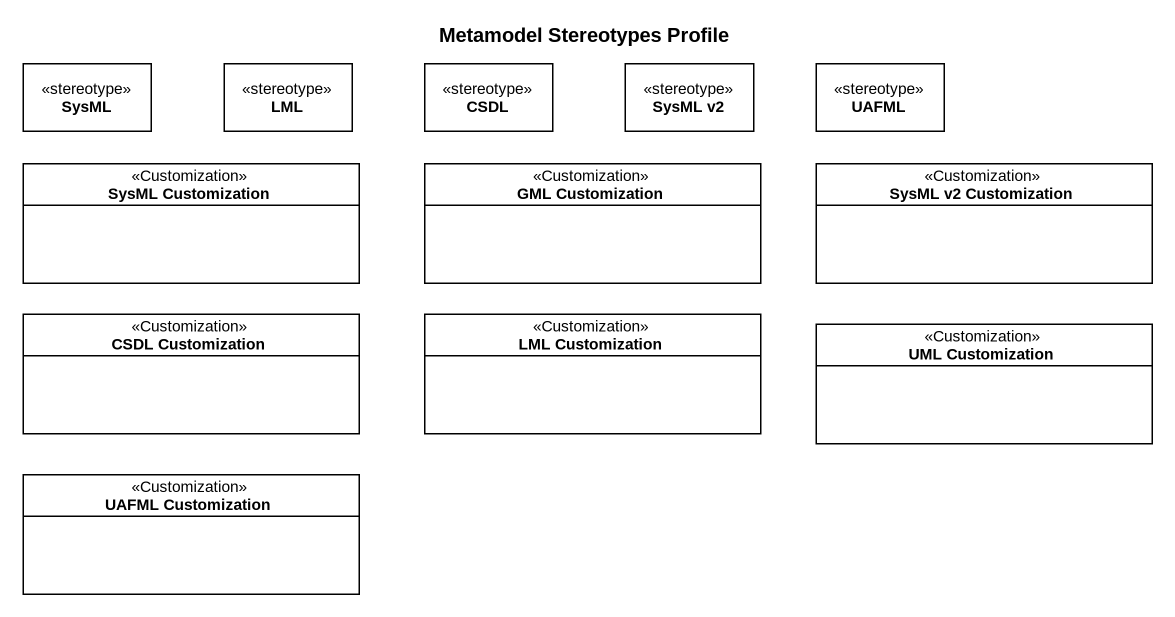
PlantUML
@startuml
title Metamodel Stereotypes Profile
hide circle
hide empty members
class SysML <<stereotype>>
class LML <<stereotype>>
class CSDL <<stereotype>>
class "SysML v2" as SysML_v2 <<stereotype>>
class UAFML <<stereotype>>
class "SysML Customization" as SysML_Customization <<Customization>>
class "GML Customization" as GML_Customization <<Customization>>
class "SysML v2 Customization" as SysML_v2_Customization <<Customization>>
class "CSDL Customization" as CSDL_Customization <<Customization>>
class "LML Customization" as LML_Customization <<Customization>>
class "UML Customization" as UML_Customization <<Customization>>
class "UAFML Customization" as UAFML_Customization <<Customization>>
@enduml
